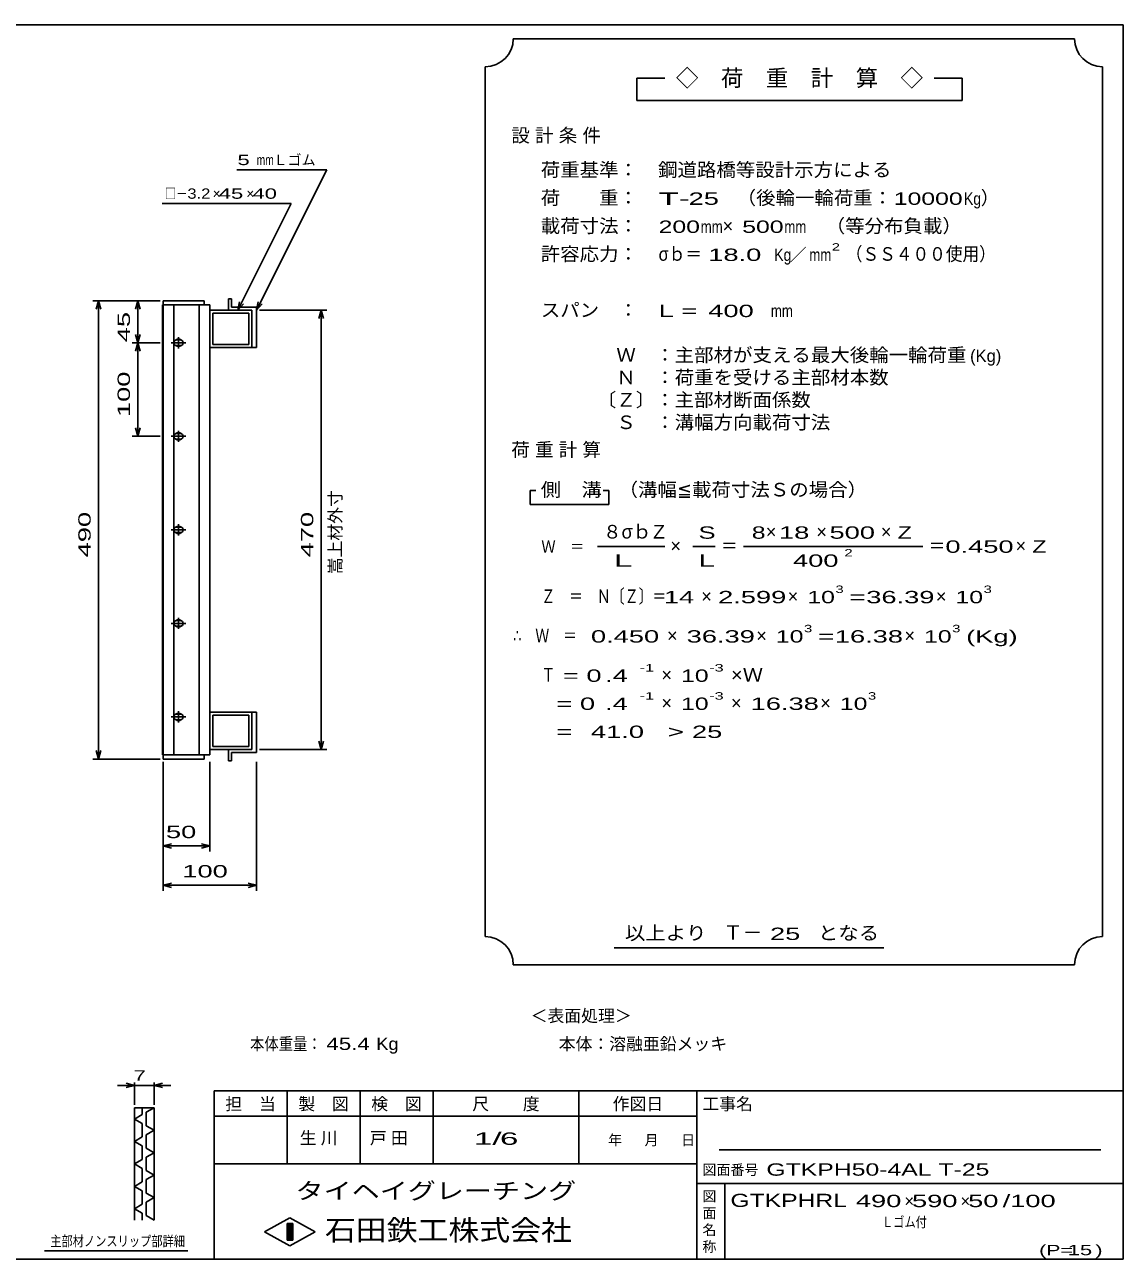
# Model space of a CAD drawing. Units: millimetres, scale not verified. Extents: x -1092 to 1042, y -770 to 629.
# Drawn here: x -133 to 1042, y -691 to 629 of the extents above; entities that cross this region are included whole.
import ezdxf
from ezdxf.enums import TextEntityAlignment as Align

# ---------------------------------------------------------------- set-up
doc = ezdxf.new("R2010")
doc.units = ezdxf.units.MM
doc.header["$LTSCALE"] = 6
for name, color, linetype, lineweight in [('0_2', 150, 'Continuous', 25), ('16', 3, 'Continuous', 25), ('22', 4, 'Continuous', 25), ('24', 2, 'Continuous', 25), ('32', 4, 'Continuous', 25)]:
    doc.layers.add(name, color=color, linetype=linetype, lineweight=lineweight)
doc.styles.add('ベクトル', font='')
doc.styles.get('ベクトル').set_extended_font_data('ベクトル')

msp = doc.modelspace()

# ---------------------------------------------------------------- linework, layer by layer
at = {"layer": '0_2'}
for p, q in [((-1034.4, 629.1), (1041.6, 629.1)), ((1041.6, 629.1), (1041.6, -690.9)), ((1041.6, -510.9), (69.6, -510.9)), ((69.6, -510.9), (69.6, -690.9)), ((147.6, -510.9), (147.6, -588.9)), ((225.6, -588.9), (225.6, -510.9)), ((303.6, -510.9), (303.6, -588.9)), ((459.6, -588.9), (459.6, -510.9)), ((585.6, -510.9), (585.6, -690.9)), ((585.6, -537.9), (69.6, -537.9)), ((1017.6, -573.9), (609.6, -573.9)), ((69.6, -588.9), (585.6, -588.9)), ((585.6, -609.9), (1041.6, -609.9)), ((615.6, -690.9), (615.6, -609.9)), ((123.6, -661.5), (150.6, -646.5)), ((150.6, -646.5), (177.6, -661.5)), ((147.6, -652.5), (153.6, -652.5)), ((147.6, -670.5), (147.6, -652.5)), ((147.6, -652.5), (148.8, -652.5)), ((148.8, -652.5), (148.8, -670.5)), ((150, -670.5), (150, -652.5)), ((150, -652.5), (151.2, -652.5)), ((151.2, -652.5), (151.2, -670.5)), ((152.4, -670.5), (152.4, -652.5)), ((152.4, -652.5), (153.6, -652.5)), ((153.6, -652.5), (153.6, -670.5)), ((153.6, -652.5), (153.6, -670.5)), ((150.6, -676.5), (123.6, -661.5)), ((153.6, -670.5), (147.6, -670.5)), ((148.8, -670.5), (150, -670.5)), ((177.6, -661.5), (150.6, -676.5)), ((151.2, -670.5), (152.4, -670.5)), ((1041.6, -690.9), (-1034.4, -690.9))]:
    msp.add_line(p, q, dxfattribs=at)
at = {"layer": '16'}
for p, q in [((59, 334), (15, 334)), ((15, 334), (15, 329.5)), ((59, 329.5), (59, 334)), ((88, 336), (85, 336)), ((85, 336), (85, 324)), ((88, 327), (88, 336)), ((14.3, -151.5), (14.3, 329.5)), ((14.3, 329.5), (15, 329.5)), ((15, 329.5), (59, 329.5)), ((15, 329.5), (15, -151.5)), ((65, 329.5), (15, 329.5)), ((26.5, 329.5), (26.5, -151.5)), ((53.5, -151.5), (53.5, 329.5)), ((65, -151.5), (65, 329.5)), ((65, 324), (110, 324)), ((65, 284), (65, 324)), ((68.2, 320.8), (106.8, 320.8)), ((68.2, 287.2), (68.2, 320.8)), ((85, 324), (110, 324)), ((115, 327), (88, 327)), ((106.8, 320.8), (106.8, 287.2)), ((110, 324), (110, 284)), ((110, 324), (110, 284)), ((115, 284), (115, 327)), ((33.5, 292), (29.5, 292)), ((31.5, 295), (31.5, 283)), ((23.5, 289), (39.5, 289)), ((29.5, 286), (33.5, 286)), ((110, 284), (65, 284)), ((106.8, 287.2), (68.2, 287.2)), ((110, 284), (115, 284)), ((23.5, 189), (39.5, 189)), ((33.5, 192), (29.5, 192)), ((29.5, 186), (33.5, 186)), ((31.5, 195), (31.5, 183)), ((31.5, 95), (31.5, 83)), ((23.5, 89), (39.5, 89)), ((33.5, 92), (29.5, 92)), ((29.5, 86), (33.5, 86)), ((23.5, -11), (39.5, -11)), ((33.5, -8), (29.5, -8)), ((31.5, -5), (31.5, -17)), ((29.5, -14), (33.5, -14)), ((31.5, -105), (31.5, -117)), ((23.5, -111), (39.5, -111)), ((33.5, -108), (29.5, -108)), ((29.5, -114), (33.5, -114)), ((110, -106), (65, -106)), ((65, -106), (65, -146)), ((106.8, -109.2), (68.2, -109.2)), ((68.2, -109.2), (68.2, -142.8)), ((106.8, -142.8), (106.8, -109.2)), ((110, -146), (110, -106)), ((110, -106), (115, -106)), ((110, -146), (110, -106)), ((115, -106), (115, -149)), ((68.2, -142.8), (106.8, -142.8)), ((15, -151.5), (14.3, -151.5)), ((15, -151.5), (59, -151.5)), ((15, -156), (15, -151.5)), ((15, -151.5), (65, -151.5)), ((59, -156), (15, -156)), ((59, -151.5), (59, -156)), ((65, -146), (110, -146)), ((85, -158), (85, -146)), ((85, -146), (110, -146)), ((88, -158), (85, -158)), ((115, -149), (88, -149)), ((88, -149), (88, -158))]:
    msp.add_line(p, q, dxfattribs=at)
for centre, radius, start, end in [((29.5, 289), 3, 90, 270), ((31.5, 289), 4, 46.6, 133.4), ((33.5, 289), 3, 270, 90), ((31.5, 289), 4, 226.6, 313.4), ((29.5, 189), 3, 90, 270), ((31.5, 189), 4, 46.6, 133.4), ((31.5, 189), 4, 226.6, 313.4), ((33.5, 189), 3, 270, 90), ((31.5, 89), 4, 46.6, 133.4), ((29.5, 89), 3, 90, 270), ((31.5, 89), 4, 226.6, 313.4), ((33.5, 89), 3, 270, 90), ((29.5, -11), 3, 90, 270), ((31.5, -11), 4, 46.6, 133.4), ((33.5, -11), 3, 270, 90), ((31.5, -11), 4, 226.6, 313.4), ((29.5, -111), 3, 90, 270), ((31.5, -111), 4, 46.6, 133.4), ((31.5, -111), 4, 226.6, 313.4), ((33.5, -111), 3, 270, 90)]:
    msp.add_arc(centre, radius, start, end, dxfattribs=at)
at = {"layer": '22'}
for p, q in [((94, 474), (190, 474)), ((115, 324), (190, 474)), ((14, 438), (152, 438)), ((95, 324), (152, 438)), ((12, 334), (-60, 334)), ((-54, 334), (-56.4, 325)), ((-51.6, 325), (-54, 334)), ((-54, 334), (-54, -156)), ((12, 334), (-18, 334)), ((-12, 334), (-14.4, 325)), ((-9.6, 325), (-12, 334)), ((-12, 334), (-12, 289)), ((95, 324), (96.8, 332.8)), ((95, 324), (101, 330.6)), ((115, 324), (116.8, 332.8)), ((115, 324), (121, 330.6)), ((118, 324), (190, 324)), ((184, 324), (181.6, 315)), ((186.4, 315), (184, 324)), ((184, 324), (184, -146)), ((-12, 289), (-14.4, 298)), ((-9.6, 298), (-12, 289)), ((-18, 289), (12, 289)), ((-12, 289), (-14.4, 280)), ((-9.6, 280), (-12, 289)), ((-12, 289), (-12, 189)), ((-12, 189), (-14.4, 198)), ((-9.6, 198), (-12, 189)), ((-18, 189), (12, 189)), ((184, -146), (181.6, -137)), ((186.4, -137), (184, -146)), ((-60, -156), (12, -156)), ((-54, -156), (-56.4, -147)), ((-51.6, -147), (-54, -156)), ((190, -146), (118, -146)), ((15, -255), (15, -159)), ((15, -297), (15, -159)), ((65, -255), (65, -159)), ((115, -297), (115, -159)), ((15, -249), (24, -246.6)), ((24, -251.4), (15, -249)), ((15, -249), (65, -249)), ((65, -249), (56, -246.6)), ((56, -251.4), (65, -249)), ((15, -291), (24, -288.6)), ((115, -291), (106, -288.6)), ((24, -293.4), (15, -291)), ((15, -291), (115, -291)), ((106, -293.4), (115, -291))]:
    msp.add_line(p, q, dxfattribs=at)
at = {"layer": '24', "color": 4}
for p, q in [((989.4, 614.1), (389.4, 614.1)), ((359.4, 584.1), (359.4, -345.9)), ((1019.4, -345.9), (1019.4, 584.1)), ((551.4, 572.1), (521.4, 572.1)), ((521.4, 572.1), (521.4, 548.1)), ((869.4, 572.1), (839.4, 572.1)), ((869.4, 548.1), (869.4, 572.1)), ((521.4, 548.1), (869.4, 548.1)), ((413.4, 131.1), (407.4, 131.1)), ((407.4, 131.1), (407.4, 116.1)), ((491.4, 131.1), (485.4, 131.1)), ((491.4, 116.1), (491.4, 131.1)), ((407.4, 116.1), (491.4, 116.1)), ((479.4, 71.1), (551.4, 71.1)), ((581.4, 71.1), (605.4, 71.1)), ((635.4, 71.1), (827.4, 71.1)), ((497.4, -357.9), (785.4, -357.9)), ((389.4, -375.9), (989.4, -375.9))]:
    msp.add_line(p, q, dxfattribs=at)
for centre, start, end in [((359.4, 614.1), 270, 0), ((1019.4, 614.1), 180, 270), ((359.4, -375.9), 0, 90), ((1019.4, -375.9), 90, 180)]:
    msp.add_arc(centre, 30, start, end, dxfattribs=at)
at = {"layer": '32'}
for p, q in [((-15.6, -504.9), (-33.6, -504.9)), ((-15.6, -504.9), (-24.6, -502.5)), ((-24.6, -507.3), (-15.6, -504.9)), ((-15.6, -525.9), (-15.6, -501.9)), ((-15.6, -504.9), (5.4, -504.9)), ((5.4, -501.9), (5.4, -525.9)), ((5.4, -504.9), (14.4, -502.5)), ((14.4, -507.3), (5.4, -504.9)), ((5.4, -504.9), (23.4, -504.9)), ((-15.6, -528.9), (5.4, -528.9)), ((-15.6, -648.9), (-15.6, -528.9)), ((-7.2, -536.1), (-15.6, -540.9)), ((-15.6, -540.9), (-7.2, -545.7)), ((-7.2, -528.9), (-7.2, -536.1)), ((5.4, -528.9), (-3, -533.7)), ((-3, -533.7), (-3, -548.1)), ((5.4, -528.9), (5.4, -648.9)), ((-7.2, -545.7), (-7.2, -560.1)), ((-3, -548.1), (5.4, -552.9)), ((5.4, -552.9), (-3, -557.7)), ((-7.2, -560.1), (-15.6, -564.9)), ((-15.6, -564.9), (-7.2, -569.7)), ((-3, -557.7), (-3, -572.1)), ((-7.2, -569.7), (-7.2, -584.1)), ((-3, -572.1), (5.4, -576.9)), ((5.4, -576.9), (-3, -581.7)), ((-7.2, -584.1), (-15.6, -588.9)), ((-15.6, -588.9), (-7.2, -593.7)), ((-7.2, -593.7), (-7.2, -608.1)), ((-3, -581.7), (-3, -596.1)), ((-3, -596.1), (5.4, -600.9)), ((5.4, -600.9), (-3, -605.7)), ((-3, -605.7), (-3, -620.1)), ((-7.2, -608.1), (-15.6, -612.9)), ((-15.6, -612.9), (-7.2, -617.7)), ((-7.2, -617.7), (-7.2, -632.1)), ((-3, -620.1), (5.4, -624.9)), ((-7.2, -632.1), (-15.6, -636.9)), ((5.4, -624.9), (-3, -629.7)), ((-3, -629.7), (-3, -644.1)), ((-15.6, -636.9), (-7.2, -641.7)), ((-7.2, -641.7), (-7.2, -648.9)), ((-3, -644.1), (5.4, -648.9)), ((41.4, -681.9), (-111.6, -681.9))]:
    msp.add_line(p, q, dxfattribs=at)

# ---------------------------------------------------------------- texts
at = {"layer": '0_2', "style": 'ベクトル'}
for s, height, p in [('担\u3000当', 13.2, (81.6, -524.7)), ('製\u3000図', 13.2, (159.6, -524.7)), ('検\u3000図', 13.2, (237.6, -524.7)), ('尺\u3000\u3000度', 13.2, (345.6, -524.7)), ('作図日', 13.2, (495.6, -524.7)), ('工事名', 13.2, (591.6, -524.7)), ('年', 11, (490.8, -563.4)), ('月', 11, (529.8, -563.4)), ('日', 11, (568.8, -563.4)), ('図面番号', 11, (591.6, -595.2)), ('図', 11, (591.6, -623.4)), ('面', 11, (591.6, -641.4)), ('名', 11, (591.6, -659.4)), ('称', 11, (591.6, -677.4))]:
    msp.add_text(s, height=height, dxfattribs=at).set_placement(p, align=Align.MIDDLE_LEFT)
at = {"layer": '0_2', "color": 222, "style": 'ベクトル'}
for s, height, width, p in [('タイヘイグレーチング', 17.6, 1.25, (156.6, -617.7)), ('石田鉄工株式会社', 21.99, 1.1, (188.1, -659.7))]:
    msp.add_text(s, height=height, dxfattribs=dict(at, width=width)).set_placement(p, align=Align.MIDDLE_LEFT)
at = {"layer": '22', "color": 2, "style": 'ベクトル'}
for s, height, width, p in [(' 5 ', 11, 1.6, (88, 484.5)), ('mm', 11, 0.75, (115, 484.5)), ('□－', 11, 0.8, (17, 448.5)), ('3.2', 11, 1.2, (41, 448.5)), (' 45 ', 11, 1.6, (68, 448.5)), (' 40 ', 11, 1.6, (104, 448.5)), (' 50 ', 13.2, 1.65, (10, -234)), (' 100 ', 13.2, 1.65, (27.5, -276)), ('本体重量：', 13.2, 0.85, (108, -460.5)), (' 45.4', 13.2, 1.35, (183, -460.5)), ('Kg', 13.2, 1.1, (243, -460.5)), ('1/', 13.2, 2, (347.4, -561.9)), (' 6 ', 13.2, 2, (365.4, -561.9)), ('GTKPH50-4AL T-25', 13.2, 1.5, (660, -594.9)), ('GTKPHRL', 14.08, 1.4, (621.6, -627.9)), (' 490 ', 13.2, 1.65, (747.6, -628.5)), (' 590 ', 13.2, 1.65, (807.6, -628.5)), (' 50 ', 13.2, 1.65, (867.6, -628.5)), ('/', 13.2, 1.65, (912.6, -628.5)), (' 100 ', 13.2, 1.65, (912.6, -628.5)), ('Ｌゴム付', 11, 0.8, (783.6, -651)), ('(P=', 11, 1.55, (951.6, -681)), (' 15 ', 11, 1.6, (975.6, -681)), (')', 11, 1.6, (1011.6, -681))]:
    msp.add_text(s, height=height, dxfattribs=dict(at, width=width)).set_placement(p, align=Align.MIDDLE_LEFT)
for s, height, p in [('Ｌゴム', 11, (133, 484.5)), ('×', 11, (68, 448.5)), ('×', 11, (104, 448.5)), ('＜表面処理＞', 13.2, (408, -430.5)), ('本体：', 13.2, (438, -460.5)), ('溶融亜鉛メッキ', 13.2, (492, -460.5)), ('×', 13.2, (807.6, -628.5)), ('×', 13.2, (867.6, -628.5))]:
    msp.add_text(s, height=height, dxfattribs=at).set_placement(p, align=Align.MIDDLE_LEFT)
at = {"layer": '22', "color": 2, "style": 'ベクトル', "width": 1.65}
for s, p in [(' 45 ', (-27, 281.5)), (' 100 ', (-27, 201.5)), (' 490 ', (-69, 51.5)), (' 470 ', (169, 51.5))]:
    msp.add_text(s, height=13.2, rotation=90, dxfattribs=at).set_placement(p, align=Align.MIDDLE_LEFT)
at = {"layer": '22', "color": 2, "style": 'ベクトル'}
msp.add_text('嵩上材外寸', height=13.2, rotation=90, dxfattribs=at).set_placement((199, 41.5), align=Align.MIDDLE_LEFT)
at = {"layer": '22', "color": 2, "char_height": 13.2, "attachment_point": 4, "style": 'ベクトル'}
for s, insert in [('\\T1.25;生川\u3000', (161.1, -561.9)), ('\\T1.25;戸田', (236.1, -561.9))]:
    msp.add_mtext(s, dxfattribs=dict(at, insert=insert))
at = {"layer": '24', "style": 'ベクトル'}
for s, height, p in [('◇\u3000荷\u3000重\u3000計\u3000算\u3000◇', 17.6, (563.4, 572.1)), ('）', 14.5, (889.2, 444)), ('×', 14.5, (613.2, 414)), ('／', 13.2, (684.9, 383.1)), ('(Kg)', 13.2, (877.8, 275.1)), ('８', 14.5, (485.4, 87)), ('σｂ', 14.52, (505.2, 87)), ('Ｚ', 14.5, (535.2, 87)), ('×', 14.5, (659.4, 87)), ('×', 14.5, (713.4, 87)), ('×', 14.5, (782.4, 87)), ('×', 14.5, (557.4, 72)), ('×', 14.5, (926.4, 72)), ('×', 14.5, (590.4, 18)), ('×', 14.5, (682.8, 18)), ('×', 14.5, (841.2, 18)), ('×', 14.5, (553.8, -24)), ('×', 14.5, (649.2, -24)), ('×', 14.5, (807.6, -24)), ('×', 14.5, (547.8, -66)), ('×', 14.5, (547.8, -96)), ('×', 14.5, (622.2, -96)), ('×', 14.5, (717.6, -96)), ('Ｔ－', 15.4, (613.8, -341.4))]:
    msp.add_text(s, height=height, dxfattribs=at).set_placement(p, align=Align.MIDDLE_LEFT)
for s, height, width, p in [('荷重基準：\u3000', 14.52, 1.05, (418.8, 474)), ('鋼道路橋等設計示方による', 14.52, 1.05, (544.2, 474)), ('荷\u3000\u3000重：\u3000', 14.52, 1.05, (418.8, 444)), ('T-', 13.2, 2, (544.8, 443.1)), (' 25 ', 13.2, 1.65, (568.8, 443.1)), ('（後輪一輪荷重：', 14.52, 1.05, (628.2, 444)), ('10000', 13.2, 1.5, (796.2, 443.1)), ('Kg', 13.2, 0.85, (871.2, 443.1)), ('載荷寸法：\u3000', 14.52, 1.05, (418.8, 414)), ('\u3000（等分布負載）', 14.52, 1.05, (702.6, 414)), ('200', 13.2, 1.5, (544.8, 413.1)), ('mm', 13.2, 0.8, (589.8, 413.1)), ('500', 13.2, 1.5, (634.2, 413.1)), ('mm', 13.2, 0.8, (679.2, 413.1)), ('許容応力：\u3000', 14.52, 1.05, (418.8, 384)), ('σｂ＝', 14.52, 0.9, (544.8, 384)), (' 18.0', 13.2, 1.65, (589.8, 383.1)), ('Kg', 13.2, 0.85, (668.4, 383.1)), ('mm', 13.2, 0.8, (705.9, 383.1)), ('2', 7.92, 1.5, (729.9, 391.5)), ('（ＳＳ４００使用）', 14.52, 0.9, (744.9, 384)), ('スパン\u3000：\u3000', 14.52, 1.05, (418.8, 324)), ('L =', 13.2, 1.65, (544.8, 323.1)), (' 400 ', 13.2, 1.65, (589.8, 323.1)), ('mm', 13.2, 0.8, (664.8, 323.1)), ('\u3000Ｗ\u3000：主部材が支える最大後輪一輪荷重', 14.52, 1.05, (478.8, 276)), ('\u3000Ｎ\u3000：荷重を受ける主部材本数', 14.52, 1.05, (478.8, 252)), ('〔Ｚ〕：主部材断面係数', 14.52, 1.05, (478.8, 228)), ('\u3000Ｓ\u3000：溝幅方向載荷寸法', 14.52, 1.05, (478.8, 204)), ('側\u3000溝', 14.52, 1.1, (418.8, 132)), ('\u3000（溝幅≦載荷寸法Ｓの場合）', 14.52, 1.05, (481.2, 132)), ('S', 13.2, 1.55, (587.4, 86.1)), ('8', 13.2, 1.5, (644.4, 86.1)), (' 18 ', 13.2, 1.65, (665.4, 86.1)), (' 500 ', 13.2, 1.65, (719.4, 86.1)), ('Z', 13.2, 1.4, (800.4, 86.1)), ('Ｗ\u3000＝', 13.2, 0.85, (419.4, 71.1)), ('＝', 14.5, 0.9, (611.4, 72)), ('2', 7.92, 1.5, (743.4, 64.5)), ('＝', 14.5, 0.9, (833.4, 72)), ('0.450', 13.2, 1.65, (851.4, 71.1)), ('Z', 13.2, 1.4, (944.4, 71.1)), ('L', 13.2, 1.8, (587.4, 56.1)), (' 400 ', 13.2, 1.65, (680.4, 56.1)), ('Ｚ\u3000＝\u3000Ｎ〔Ｚ〕＝', 14.52, 0.75, (419.4, 18)), ('3', 7.92, 1.5, (733.8, 25.5)), ('3', 7.92, 1.5, (892.2, 25.5)), (' 14 ', 13.2, 1.65, (542.4, 17.1)), ('2.599', 13.2, 1.65, (608.4, 17.1)), ('10', 13.2, 1.5, (703.8, 17.1)), ('=', 13.2, 1.7, (748.8, 17.1)), ('36.39', 13.2, 1.65, (766.8, 17.1)), ('10', 13.2, 1.5, (862.2, 17.1)), ('3', 7.92, 1.5, (700.2, -16.5)), ('3', 7.92, 1.5, (858.6, -16.5)), ('∴\u3000Ｗ\u3000＝', 14.52, 0.75, (389.4, -24)), (' 0.450', 13.2, 1.65, (464.4, -24.9)), ('36.39', 13.2, 1.65, (574.8, -24.9)), ('10', 13.2, 1.5, (670.2, -24.9)), ('=', 13.2, 1.7, (715.2, -24.9)), ('16.38', 13.2, 1.65, (733.2, -24.9)), ('10', 13.2, 1.5, (828.6, -24.9)), ('(Kg)', 13.2, 1.65, (873.6, -24.9)), ('Ｔ', 14.5, 0.75, (419.4, -66)), (' = 0', 13.2, 1.65, (434.4, -66.9)), (' .4 ', 13.2, 1.65, (479.4, -66.9)), ('-1', 7.92, 1.65, (524.4, -58.5)), ('10', 13.2, 1.5, (568.8, -66.9)), ('-3', 7.92, 1.65, (598.8, -58.5)), ('×Ｗ', 14.52, 1.1, (622.2, -66)), ('  = 0', 13.2, 1.65, (419.4, -96.9)), (' .4 ', 13.2, 1.65, (479.4, -96.9)), ('-1', 7.92, 1.65, (524.4, -88.5)), ('10', 13.2, 1.5, (568.8, -96.9)), ('-3', 7.92, 1.65, (598.8, -88.5)), ('16.38', 13.2, 1.65, (643.2, -96.9)), ('10', 13.2, 1.5, (738.6, -96.9)), ('3', 7.92, 1.5, (768.6, -88.5)), ('  =', 13.2, 1.65, (419.4, -126.9)), (' 41.0', 13.2, 1.65, (464.4, -126.9)), ('>', 13.2, 1.7, (554.4, -126.9)), (' 25 ', 13.2, 1.65, (572.4, -126.9)), ('以上より\u3000', 14.52, 1.1, (508.8, -342)), (' 25 ', 13.2, 1.65, (655.8, -342.9)), ('となる', 14.52, 1.1, (715.2, -342))]:
    msp.add_text(s, height=height, dxfattribs=dict(at, width=width)).set_placement(p, align=Align.MIDDLE_LEFT)
at = {"layer": '24', "attachment_point": 4, "style": 'ベクトル'}
for s, insert, char_height in [('\\T1.28;設計条件', (387.3, 510), 14.52), ('\\T1.28;荷重計算', (387.3, 174), 14.52), ('\\T1.5;\\W2;\\~L\\~', (482.4, 56.1), 13.2)]:
    msp.add_mtext(s, dxfattribs=dict(at, insert=insert, char_height=char_height))
at = {"layer": '32', "color": 2, "style": 'ベクトル'}
for s, width, p in [(' 7 ', 1.6, (-23.1, -494.4)), ('主部材ノンスリップ部詳細', 0.8, (-105.6, -671.4))]:
    msp.add_text(s, height=11, dxfattribs=dict(at, width=width)).set_placement(p, align=Align.MIDDLE_LEFT)

doc.saveas('drawing.dxf')
